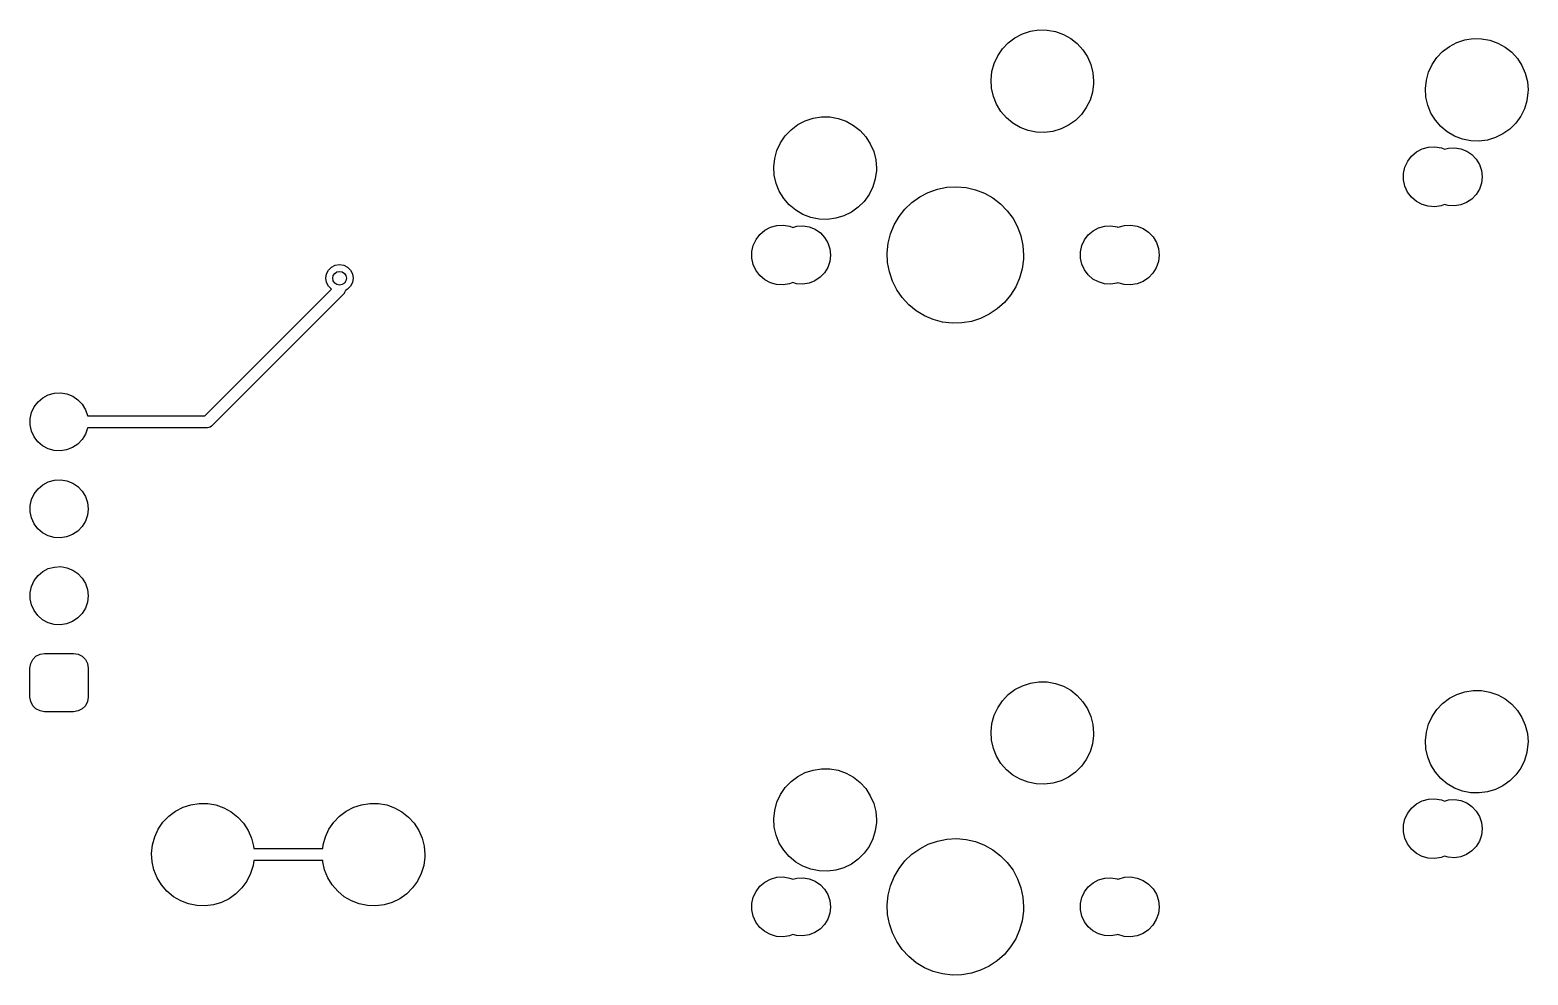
# Model space of a CAD drawing. Extents: x 52 to 375, y -138 to -43.
# Drawn here: x 227.19 to 270.99, y -115.53 to -87.91 of the extents above; entities that cross this region are included whole.
import ezdxf

# ---------------------------------------------------------------- set-up
doc = ezdxf.new("R2010")
doc.units = 0
doc.layers.add('BLACK', color=7, linetype='CONTINUOUS')

msp = doc.modelspace()

# ---------------------------------------------------------------- linework, layer by layer
at = {"layer": 'BLACK', "linetype": 'CONTINUOUS'}
for p, q in [((255.987, -88.1387), (256.205, -88.0252)), ((256.205, -88.0252), (256.439, -87.9488)), ((256.439, -87.9488), (256.682, -87.9117)), ((256.682, -87.9117), (256.927, -87.9147)), ((256.927, -87.9147), (257.169, -87.9578)), ((257.169, -87.9578), (257.401, -88.0398)), ((255.482, -88.6671), (255.62, -88.464)), ((255.62, -88.464), (255.79, -88.2863)), ((255.79, -88.2863), (255.987, -88.1387)), ((257.401, -88.0398), (257.616, -88.1586)), ((257.616, -88.1586), (257.809, -88.311)), ((257.809, -88.311), (257.975, -88.4928)), ((268.49, -88.5403), (268.687, -88.3927)), ((268.687, -88.3927), (268.905, -88.2792)), ((268.905, -88.2792), (269.139, -88.2028)), ((269.139, -88.2028), (269.382, -88.1657)), ((269.382, -88.1657), (269.627, -88.1687)), ((269.627, -88.1687), (269.869, -88.2118)), ((269.869, -88.2118), (270.101, -88.2938)), ((270.101, -88.2938), (270.316, -88.4126)), ((270.316, -88.4126), (270.509, -88.565)), ((255.313, -89.1269), (255.378, -88.8901)), ((255.378, -88.8901), (255.482, -88.6671)), ((257.975, -88.4928), (258.108, -88.6992)), ((258.108, -88.6992), (258.206, -88.9246)), ((268.182, -88.9211), (268.32, -88.718)), ((268.32, -88.718), (268.49, -88.5403)), ((270.509, -88.565), (270.675, -88.7468)), ((270.675, -88.7468), (270.808, -88.9532)), ((255.287, -89.3714), (255.313, -89.1269)), ((258.206, -88.9246), (258.266, -89.163)), ((258.266, -89.163), (258.286, -89.408)), ((268.013, -89.3809), (268.078, -89.1441)), ((268.078, -89.1441), (268.182, -88.9211)), ((270.808, -88.9532), (270.906, -89.1786)), ((270.906, -89.1786), (270.966, -89.417)), ((255.301, -89.6168), (255.287, -89.3714)), ((255.355, -89.8566), (255.301, -89.6168)), ((258.252, -89.725), (258.181, -89.9602)), ((258.284, -89.4813), (258.252, -89.725)), ((258.286, -89.408), (258.284, -89.4813)), ((267.987, -89.6254), (268.013, -89.3809)), ((268.001, -89.8708), (267.987, -89.6254)), ((270.984, -89.7353), (270.952, -89.979)), ((270.966, -89.417), (270.986, -89.662)), ((270.986, -89.662), (270.984, -89.7353)), ((255.447, -90.0843), (255.355, -89.8566)), ((255.576, -90.2939), (255.447, -90.0843)), ((258.072, -90.1806), (257.929, -90.3802)), ((258.181, -89.9602), (258.072, -90.1806)), ((268.055, -90.1106), (268.001, -89.8708)), ((268.147, -90.3383), (268.055, -90.1106)), ((270.881, -90.2142), (270.772, -90.4346)), ((270.952, -89.979), (270.881, -90.2142)), ((249.637, -90.6787), (249.855, -90.5652)), ((249.855, -90.5652), (250.089, -90.4888)), ((250.089, -90.4888), (250.332, -90.4517)), ((250.332, -90.4517), (250.577, -90.4547)), ((250.577, -90.4547), (250.819, -90.4978)), ((250.819, -90.4978), (251.051, -90.5798)), ((251.051, -90.5798), (251.266, -90.6986)), ((255.737, -90.4797), (255.576, -90.2939)), ((255.926, -90.6367), (255.737, -90.4797)), ((256.138, -90.7607), (255.926, -90.6367)), ((257.754, -90.5537), (257.554, -90.6964)), ((257.929, -90.3802), (257.754, -90.5537)), ((268.276, -90.5479), (268.147, -90.3383)), ((268.437, -90.7337), (268.276, -90.5479)), ((270.629, -90.6342), (270.454, -90.8077)), ((270.772, -90.4346), (270.629, -90.6342)), ((249.132, -91.2071), (249.27, -91.004)), ((249.27, -91.004), (249.44, -90.8263)), ((249.44, -90.8263), (249.637, -90.6787)), ((251.266, -90.6986), (251.459, -90.851)), ((251.459, -90.851), (251.625, -91.0328)), ((251.625, -91.0328), (251.758, -91.2392)), ((256.368, -90.8484), (256.138, -90.7607)), ((256.609, -90.8974), (256.368, -90.8484)), ((256.854, -90.9065), (256.609, -90.8974)), ((257.098, -90.8752), (256.854, -90.9065)), ((257.334, -90.8046), (257.098, -90.8752)), ((257.554, -90.6964), (257.334, -90.8046)), ((268.626, -90.8907), (268.437, -90.7337)), ((268.838, -91.0147), (268.626, -90.8907)), ((269.068, -91.1024), (268.838, -91.0147)), ((270.034, -91.0586), (269.798, -91.1292)), ((270.254, -90.9504), (270.034, -91.0586)), ((270.454, -90.8077), (270.254, -90.9504)), ((248.963, -91.6669), (249.028, -91.4301)), ((249.028, -91.4301), (249.132, -91.2071)), ((251.758, -91.2392), (251.856, -91.4646)), ((251.856, -91.4646), (251.916, -91.703)), ((267.583, -91.5986), (267.727, -91.4766)), ((267.727, -91.4766), (267.894, -91.3884)), ((267.894, -91.3884), (268.076, -91.3383)), ((268.076, -91.3383), (268.265, -91.3284)), ((268.265, -91.3284), (268.452, -91.3592)), ((268.452, -91.3592), (268.542, -91.3955)), ((268.542, -91.3955), (268.66, -91.3629)), ((268.66, -91.3629), (268.844, -91.3533)), ((268.844, -91.3533), (269.025, -91.3833)), ((269.025, -91.3833), (269.195, -91.4515)), ((269.309, -91.1514), (269.068, -91.1024)), ((269.195, -91.4515), (269.347, -91.5547)), ((269.554, -91.1605), (269.309, -91.1514)), ((269.798, -91.1292), (269.554, -91.1605)), ((248.937, -91.9114), (248.963, -91.6669)), ((248.951, -92.1568), (248.937, -91.9114)), ((251.916, -91.703), (251.936, -91.948)), ((251.936, -91.948), (251.934, -92.0213)), ((267.347, -92.1045), (267.388, -91.92)), ((267.388, -91.92), (267.468, -91.7487)), ((267.468, -91.7487), (267.583, -91.5986)), ((269.347, -91.5547), (269.473, -91.6881)), ((269.473, -91.6881), (269.568, -91.8455)), ((269.568, -91.8455), (269.626, -92.0195)), ((249.005, -92.3966), (248.951, -92.1568)), ((249.097, -92.6243), (249.005, -92.3966)), ((251.902, -92.265), (251.831, -92.5002)), ((251.934, -92.0213), (251.902, -92.265)), ((267.346, -92.2935), (267.347, -92.1045)), ((267.386, -92.4782), (267.346, -92.2935)), ((269.625, -92.3903), (269.565, -92.5639)), ((269.646, -92.2079), (269.625, -92.3903)), ((269.626, -92.0195), (269.646, -92.202)), ((269.646, -92.202), (269.646, -92.2079)), ((249.226, -92.8339), (249.097, -92.6243)), ((249.387, -93.0197), (249.226, -92.8339)), ((251.722, -92.7206), (251.579, -92.9202)), ((251.831, -92.5002), (251.722, -92.7206)), ((252.975, -92.9517), (253.204, -92.7879)), ((253.204, -92.7879), (253.454, -92.6581)), ((253.454, -92.6581), (253.72, -92.5648)), ((253.72, -92.5648), (253.996, -92.5098)), ((253.996, -92.5098), (254.278, -92.4943)), ((254.278, -92.4943), (254.558, -92.5186)), ((254.558, -92.5186), (254.832, -92.5822)), ((254.832, -92.5822), (255.095, -92.6839)), ((255.095, -92.6839), (255.341, -92.8215)), ((255.341, -92.8215), (255.565, -92.9924)), ((267.465, -92.65), (267.386, -92.4782)), ((267.578, -92.801), (267.465, -92.65)), ((267.722, -92.924), (267.578, -92.801)), ((269.47, -92.7206), (269.343, -92.8531)), ((269.565, -92.5639), (269.47, -92.7206)), ((249.576, -93.1767), (249.387, -93.0197)), ((249.788, -93.3007), (249.576, -93.1767)), ((251.204, -93.2364), (250.984, -93.3446)), ((251.404, -93.0937), (251.204, -93.2364)), ((251.579, -92.9202), (251.404, -93.0937)), ((252.597, -93.3673), (252.771, -93.1461)), ((252.771, -93.1461), (252.975, -92.9517)), ((255.565, -92.9924), (255.762, -93.1931)), ((255.762, -93.1931), (255.93, -93.4196)), ((267.888, -93.0133), (267.722, -92.924)), ((268.07, -93.0647), (267.888, -93.0133)), ((268.259, -93.076), (268.07, -93.0647)), ((268.446, -93.0464), (268.259, -93.076)), ((268.543, -93.0084), (268.446, -93.0464)), ((268.654, -93.0401), (268.543, -93.0084)), ((268.838, -93.051), (268.654, -93.0401)), ((269.019, -93.0223), (268.838, -93.051)), ((269.19, -92.9553), (269.019, -93.0223)), ((269.343, -92.8531), (269.19, -92.9553)), ((248.677, -93.7626), (248.844, -93.6744)), ((248.844, -93.6744), (249.026, -93.6243)), ((249.026, -93.6243), (249.215, -93.6144)), ((249.215, -93.6144), (249.402, -93.6452)), ((249.402, -93.6452), (249.492, -93.6815)), ((249.492, -93.6815), (249.61, -93.6489)), ((249.61, -93.6489), (249.794, -93.6393)), ((250.018, -93.3884), (249.788, -93.3007)), ((249.794, -93.6393), (249.975, -93.6693)), ((249.975, -93.6693), (250.145, -93.7375)), ((250.259, -93.4374), (250.018, -93.3884)), ((250.504, -93.4465), (250.259, -93.4374)), ((250.748, -93.4152), (250.504, -93.4465)), ((250.984, -93.3446), (250.748, -93.4152)), ((252.35, -93.8719), (252.456, -93.6108)), ((252.456, -93.6108), (252.597, -93.3673)), ((255.93, -93.4196), (256.063, -93.6675)), ((256.063, -93.6675), (256.161, -93.9317)), ((258.271, -93.7833), (258.433, -93.6977)), ((258.433, -93.6977), (258.61, -93.6489)), ((258.61, -93.6489), (258.794, -93.6393)), ((258.794, -93.6393), (258.975, -93.6693)), ((258.975, -93.6693), (258.997, -93.6782)), ((258.997, -93.6782), (259.004, -93.6744)), ((259.004, -93.6744), (259.186, -93.6243)), ((259.186, -93.6243), (259.375, -93.6144)), ((259.375, -93.6144), (259.562, -93.6452)), ((259.562, -93.6452), (259.737, -93.7154)), ((259.737, -93.7154), (259.893, -93.8217)), ((248.338, -94.206), (248.418, -94.0347)), ((248.418, -94.0347), (248.533, -93.8846)), ((248.533, -93.8846), (248.677, -93.7626)), ((250.145, -93.7375), (250.297, -93.8407)), ((250.297, -93.8407), (250.423, -93.9741)), ((250.423, -93.9741), (250.518, -94.1315)), ((250.518, -94.1315), (250.576, -94.3055)), ((252.253, -94.4254), (252.282, -94.1452)), ((252.282, -94.1452), (252.35, -93.8719)), ((256.161, -93.9317), (256.22, -94.2071)), ((257.942, -94.2141), (258.019, -94.0477)), ((258.019, -94.0477), (258.131, -93.9018)), ((258.131, -93.9018), (258.271, -93.7833)), ((259.893, -93.8217), (260.023, -93.959)), ((260.023, -93.959), (260.121, -94.121)), ((260.121, -94.121), (260.181, -94.3001)), ((248.296, -94.5795), (248.297, -94.3905)), ((248.336, -94.7642), (248.296, -94.5795)), ((248.297, -94.3905), (248.338, -94.206)), ((250.596, -94.4939), (250.575, -94.6763)), ((250.576, -94.3055), (250.596, -94.488)), ((250.596, -94.488), (250.596, -94.4939)), ((252.264, -94.7068), (252.253, -94.4254)), ((256.22, -94.2071), (256.24, -94.488)), ((256.24, -94.488), (256.236, -94.6132)), ((257.901, -94.3933), (257.942, -94.2141)), ((257.901, -94.5768), (257.901, -94.3933)), ((257.94, -94.7563), (257.901, -94.5768)), ((260.201, -94.4941), (260.179, -94.6819)), ((260.181, -94.3001), (260.201, -94.488)), ((260.201, -94.488), (260.201, -94.4941)), ((235.862, -95.0419), (235.918, -94.9304)), ((235.918, -94.9304), (236.007, -94.8419)), ((236.007, -94.8419), (236.118, -94.7851)), ((236.118, -94.7851), (236.242, -94.7655)), ((236.242, -94.7655), (236.366, -94.7851)), ((236.366, -94.7851), (236.477, -94.8419)), ((236.477, -94.8419), (236.566, -94.9304)), ((236.566, -94.9304), (236.623, -95.0419)), ((248.415, -94.936), (248.336, -94.7642)), ((248.528, -95.087), (248.415, -94.936)), ((250.42, -95.0066), (250.293, -95.1391)), ((250.515, -94.8499), (250.42, -95.0066)), ((250.575, -94.6763), (250.515, -94.8499)), ((252.315, -94.9839), (252.264, -94.7068)), ((252.404, -95.251), (252.315, -94.9839)), ((256.199, -94.8923), (256.122, -95.1634)), ((256.236, -94.6132), (256.199, -94.8923)), ((258.016, -94.9232), (257.94, -94.7563)), ((258.127, -95.0699), (258.016, -94.9232)), ((260.019, -95.0219), (259.889, -95.1583)), ((260.118, -94.8606), (260.019, -95.0219)), ((260.179, -94.6819), (260.118, -94.8606)), ((235.842, -95.1655), (235.862, -95.0419)), ((235.862, -95.2891), (235.842, -95.1655)), ((235.918, -95.4006), (235.862, -95.2891)), ((236.004, -95.4864), (235.918, -95.4006)), ((236.566, -95.4006), (236.477, -95.4891)), ((236.623, -95.2891), (236.566, -95.4006)), ((236.623, -95.0419), (236.642, -95.1655)), ((236.642, -95.1655), (236.623, -95.2891)), ((248.672, -95.21), (248.528, -95.087)), ((248.838, -95.2993), (248.672, -95.21)), ((249.02, -95.3507), (248.838, -95.2993)), ((249.209, -95.362), (249.02, -95.3507)), ((249.396, -95.3324), (249.209, -95.362)), ((249.493, -95.2944), (249.396, -95.3324)), ((249.604, -95.3261), (249.493, -95.2944)), ((249.788, -95.337), (249.604, -95.3261)), ((249.969, -95.3083), (249.788, -95.337)), ((250.14, -95.2413), (249.969, -95.3083)), ((250.293, -95.1391), (250.14, -95.2413)), ((252.53, -95.503), (252.404, -95.251)), ((256.008, -95.421), (255.859, -95.66)), ((256.122, -95.1634), (256.008, -95.421)), ((258.266, -95.1893), (258.127, -95.0699)), ((258.428, -95.2761), (258.266, -95.1893)), ((258.604, -95.3261), (258.428, -95.2761)), ((258.788, -95.337), (258.604, -95.3261)), ((258.969, -95.3083), (258.788, -95.337)), ((258.996, -95.2978), (258.969, -95.3083)), ((258.998, -95.2993), (258.996, -95.2978)), ((259.18, -95.3507), (258.998, -95.2993)), ((259.369, -95.362), (259.18, -95.3507)), ((259.556, -95.3324), (259.369, -95.362)), ((259.732, -95.2634), (259.556, -95.3324)), ((259.889, -95.1583), (259.732, -95.2634)), ((232.301, -99.1898), (236.004, -95.4864)), ((236.366, -95.6197), (232.497, -99.4885)), ((236.368, -95.6157), (236.366, -95.6197)), ((236.372, -95.6131), (236.368, -95.6157)), ((236.39, -95.5802), (236.372, -95.6131)), ((236.409, -95.5483), (236.39, -95.5802)), ((236.412, -95.5395), (236.409, -95.5437)), ((236.409, -95.5437), (236.409, -95.5483)), ((236.414, -95.5214), (236.412, -95.5395)), ((236.477, -95.4891), (236.414, -95.5214)), ((252.69, -95.7347), (252.53, -95.503)), ((252.881, -95.9415), (252.69, -95.7347)), ((255.678, -95.8756), (255.468, -96.0635)), ((255.859, -95.66), (255.678, -95.8756)), ((253.1, -96.1193), (252.881, -95.9415)), ((253.341, -96.2646), (253.1, -96.1193)), ((253.6, -96.3744), (253.341, -96.2646)), ((254.98, -96.3419), (254.712, -96.4268)), ((255.234, -96.22), (254.98, -96.3419)), ((255.468, -96.0635), (255.234, -96.22)), ((253.873, -96.4466), (253.6, -96.3744)), ((254.152, -96.4797), (253.873, -96.4466)), ((254.434, -96.4731), (254.152, -96.4797)), ((254.712, -96.4268), (254.434, -96.4731)), ((227.728, -98.5745), (227.905, -98.5257)), ((227.905, -98.5257), (228.089, -98.5161)), ((228.089, -98.5161), (228.27, -98.5461)), ((227.237, -99.0909), (227.314, -98.9245)), ((227.314, -98.9245), (227.426, -98.7786)), ((227.426, -98.7786), (227.566, -98.6601)), ((227.566, -98.6601), (227.728, -98.5745)), ((228.27, -98.5461), (228.44, -98.6143)), ((228.44, -98.6143), (228.592, -98.7175)), ((228.592, -98.7175), (228.718, -98.8509)), ((228.718, -98.8509), (228.813, -99.0083)), ((227.196, -99.2701), (227.237, -99.0909)), ((227.196, -99.4536), (227.196, -99.2701)), ((228.813, -99.0083), (228.871, -99.1823)), ((228.871, -99.1823), (228.872, -99.1898)), ((228.872, -99.1898), (232.301, -99.1898)), ((227.235, -99.6331), (227.196, -99.4536)), ((227.311, -99.8), (227.235, -99.6331)), ((227.422, -99.9467), (227.311, -99.8)), ((228.81, -99.7267), (228.715, -99.8834)), ((228.87, -99.5531), (228.81, -99.7267)), ((228.872, -99.5398), (228.87, -99.5531)), ((232.373, -99.5398), (228.872, -99.5398)), ((232.378, -99.5387), (232.373, -99.5398)), ((232.382, -99.5396), (232.378, -99.5387)), ((232.418, -99.5288), (232.382, -99.5396)), ((232.454, -99.5199), (232.418, -99.5288)), ((232.458, -99.5168), (232.454, -99.5199)), ((232.462, -99.5154), (232.458, -99.5168)), ((232.497, -99.4885), (232.462, -99.5154)), ((227.561, -100.066), (227.422, -99.9467)), ((227.723, -100.153), (227.561, -100.066)), ((227.899, -100.203), (227.723, -100.153)), ((228.083, -100.214), (227.899, -100.203)), ((228.264, -100.185), (228.083, -100.214)), ((228.435, -100.118), (228.264, -100.185)), ((228.588, -100.016), (228.435, -100.118)), ((228.715, -99.8834), (228.588, -100.016)), ((227.566, -101.2), (227.728, -101.114)), ((227.728, -101.114), (227.905, -101.066)), ((227.905, -101.066), (228.089, -101.056)), ((228.089, -101.056), (228.27, -101.086)), ((228.27, -101.086), (228.44, -101.154)), ((228.44, -101.154), (228.592, -101.257)), ((227.237, -101.631), (227.314, -101.464)), ((227.314, -101.464), (227.426, -101.319)), ((227.426, -101.319), (227.566, -101.2)), ((228.592, -101.257), (228.718, -101.391)), ((228.718, -101.391), (228.813, -101.548)), ((228.813, -101.548), (228.871, -101.722)), ((227.196, -101.81), (227.237, -101.631)), ((227.196, -101.994), (227.196, -101.81)), ((227.235, -102.173), (227.196, -101.994)), ((228.891, -101.911), (228.87, -102.093)), ((228.871, -101.722), (228.891, -101.905)), ((228.891, -101.905), (228.891, -101.911)), ((227.311, -102.34), (227.235, -102.173)), ((227.422, -102.487), (227.311, -102.34)), ((228.715, -102.423), (228.588, -102.556)), ((228.81, -102.267), (228.715, -102.423)), ((228.87, -102.093), (228.81, -102.267)), ((227.561, -102.606), (227.422, -102.487)), ((227.723, -102.693), (227.561, -102.606)), ((227.899, -102.743), (227.723, -102.693)), ((228.083, -102.754), (227.899, -102.743)), ((228.264, -102.725), (228.083, -102.754)), ((228.435, -102.658), (228.264, -102.725)), ((228.588, -102.556), (228.435, -102.658)), ((227.426, -103.859), (227.566, -103.74)), ((227.566, -103.74), (227.728, -103.654)), ((227.728, -103.654), (227.905, -103.606)), ((227.905, -103.606), (228.089, -103.596)), ((228.089, -103.596), (228.27, -103.626)), ((228.27, -103.626), (228.44, -103.694)), ((228.44, -103.694), (228.592, -103.797)), ((227.196, -104.35), (227.237, -104.171)), ((227.237, -104.171), (227.314, -104.004)), ((227.314, -104.004), (227.426, -103.859)), ((228.592, -103.797), (228.718, -103.931)), ((228.718, -103.931), (228.813, -104.088)), ((228.813, -104.088), (228.871, -104.262)), ((227.196, -104.534), (227.196, -104.35)), ((227.235, -104.713), (227.196, -104.534)), ((228.87, -104.633), (228.81, -104.807)), ((228.891, -104.451), (228.87, -104.633)), ((228.871, -104.262), (228.891, -104.445)), ((228.891, -104.445), (228.891, -104.451)), ((227.311, -104.88), (227.235, -104.713)), ((227.422, -105.027), (227.311, -104.88)), ((227.561, -105.146), (227.422, -105.027)), ((228.588, -105.096), (228.435, -105.198)), ((228.715, -104.963), (228.588, -105.096)), ((228.81, -104.807), (228.715, -104.963)), ((227.723, -105.233), (227.561, -105.146)), ((227.899, -105.283), (227.723, -105.233)), ((228.083, -105.294), (227.899, -105.283)), ((228.264, -105.265), (228.083, -105.294)), ((228.435, -105.198), (228.264, -105.265)), ((227.212, -106.428), (227.272, -106.31)), ((227.272, -106.31), (227.366, -106.216)), ((227.366, -106.216), (227.485, -106.156)), ((227.485, -106.156), (227.616, -106.135)), ((227.616, -106.135), (228.466, -106.135)), ((228.466, -106.135), (228.598, -106.156)), ((228.598, -106.156), (228.716, -106.216)), ((228.716, -106.216), (228.81, -106.31)), ((228.81, -106.31), (228.87, -106.428)), ((227.191, -106.56), (227.212, -106.428)), ((227.191, -107.41), (227.191, -106.56)), ((228.87, -106.428), (228.891, -106.56)), ((228.891, -106.56), (228.891, -107.41)), ((255.79, -107.336), (255.987, -107.189)), ((255.987, -107.189), (256.205, -107.075)), ((256.205, -107.075), (256.439, -106.999)), ((256.439, -106.999), (256.682, -106.962)), ((256.682, -106.962), (256.927, -106.965)), ((256.927, -106.965), (257.169, -107.008)), ((257.169, -107.008), (257.401, -107.09)), ((257.401, -107.09), (257.616, -107.209)), ((257.616, -107.209), (257.809, -107.361)), ((268.905, -107.329), (269.139, -107.253)), ((269.139, -107.253), (269.382, -107.216)), ((269.382, -107.216), (269.627, -107.219)), ((269.627, -107.219), (269.869, -107.262)), ((269.869, -107.262), (270.101, -107.344)), ((227.212, -107.541), (227.191, -107.41)), ((227.272, -107.66), (227.212, -107.541)), ((227.366, -107.754), (227.272, -107.66)), ((228.81, -107.66), (228.716, -107.754)), ((228.87, -107.541), (228.81, -107.66)), ((228.891, -107.41), (228.87, -107.541)), ((255.378, -107.94), (255.482, -107.717)), ((255.482, -107.717), (255.62, -107.514)), ((255.62, -107.514), (255.79, -107.336)), ((257.809, -107.361), (257.975, -107.543)), ((257.975, -107.543), (258.108, -107.749)), ((268.32, -107.768), (268.49, -107.59)), ((268.49, -107.59), (268.687, -107.443)), ((268.687, -107.443), (268.905, -107.329)), ((270.101, -107.344), (270.316, -107.463)), ((270.316, -107.463), (270.509, -107.615)), ((270.509, -107.615), (270.675, -107.797)), ((227.485, -107.814), (227.366, -107.754)), ((227.616, -107.835), (227.485, -107.814)), ((228.466, -107.835), (227.616, -107.835)), ((228.598, -107.814), (228.466, -107.835)), ((228.716, -107.754), (228.598, -107.814)), ((255.313, -108.177), (255.378, -107.94)), ((258.108, -107.749), (258.206, -107.975)), ((258.206, -107.975), (258.266, -108.213)), ((268.078, -108.194), (268.182, -107.971)), ((268.182, -107.971), (268.32, -107.768)), ((270.675, -107.797), (270.808, -108.003)), ((270.808, -108.003), (270.906, -108.229)), ((255.287, -108.421), (255.313, -108.177)), ((255.301, -108.667), (255.287, -108.421)), ((258.284, -108.531), (258.252, -108.775)), ((258.266, -108.213), (258.286, -108.458)), ((258.286, -108.458), (258.284, -108.531)), ((267.987, -108.675), (268.013, -108.431)), ((268.013, -108.431), (268.078, -108.194)), ((270.906, -108.229), (270.966, -108.467)), ((270.966, -108.467), (270.986, -108.712)), ((255.355, -108.907), (255.301, -108.667)), ((255.447, -109.134), (255.355, -108.907)), ((258.181, -109.01), (258.072, -109.231)), ((258.252, -108.775), (258.181, -109.01)), ((268.001, -108.921), (267.987, -108.675)), ((268.055, -109.161), (268.001, -108.921)), ((270.952, -109.029), (270.881, -109.264)), ((270.984, -108.785), (270.952, -109.029)), ((270.986, -108.712), (270.984, -108.785)), ((255.576, -109.344), (255.447, -109.134)), ((255.737, -109.53), (255.576, -109.344)), ((257.929, -109.43), (257.754, -109.604)), ((258.072, -109.231), (257.929, -109.43)), ((268.147, -109.388), (268.055, -109.161)), ((268.276, -109.598), (268.147, -109.388)), ((270.772, -109.485), (270.629, -109.684)), ((270.881, -109.264), (270.772, -109.485)), ((249.27, -110.054), (249.44, -109.876)), ((249.44, -109.876), (249.637, -109.729)), ((249.637, -109.729), (249.855, -109.615)), ((249.855, -109.615), (250.089, -109.539)), ((250.089, -109.539), (250.332, -109.502)), ((250.332, -109.502), (250.577, -109.505)), ((250.577, -109.505), (250.819, -109.548)), ((250.819, -109.548), (251.051, -109.63)), ((251.051, -109.63), (251.266, -109.749)), ((251.266, -109.749), (251.459, -109.901)), ((251.459, -109.901), (251.625, -110.083)), ((255.926, -109.687), (255.737, -109.53)), ((256.138, -109.811), (255.926, -109.687)), ((256.368, -109.898), (256.138, -109.811)), ((256.609, -109.947), (256.368, -109.898)), ((257.098, -109.925), (256.854, -109.956)), ((257.334, -109.855), (257.098, -109.925)), ((257.554, -109.746), (257.334, -109.855)), ((257.754, -109.604), (257.554, -109.746)), ((268.437, -109.784), (268.276, -109.598)), ((268.626, -109.941), (268.437, -109.784)), ((270.454, -109.858), (270.254, -110)), ((270.629, -109.684), (270.454, -109.858)), ((249.028, -110.48), (249.132, -110.257)), ((249.132, -110.257), (249.27, -110.054)), ((251.625, -110.083), (251.758, -110.289)), ((251.758, -110.289), (251.856, -110.515)), ((256.854, -109.956), (256.609, -109.947)), ((268.838, -110.065), (268.626, -109.941)), ((269.068, -110.152), (268.838, -110.065)), ((269.309, -110.201), (269.068, -110.152)), ((269.554, -110.21), (269.309, -110.201)), ((269.798, -110.179), (269.554, -110.21)), ((270.034, -110.109), (269.798, -110.179)), ((270.254, -110), (270.034, -110.109)), ((231.25, -110.889), (231.447, -110.742)), ((231.447, -110.742), (231.665, -110.628)), ((231.665, -110.628), (231.898, -110.552)), ((231.898, -110.552), (232.141, -110.515)), ((232.141, -110.515), (232.387, -110.518)), ((232.387, -110.518), (232.629, -110.561)), ((232.629, -110.561), (232.861, -110.643)), ((232.861, -110.643), (233.076, -110.762)), ((233.076, -110.762), (233.269, -110.914)), ((236.24, -110.889), (236.437, -110.742)), ((236.437, -110.742), (236.655, -110.628)), ((236.655, -110.628), (236.888, -110.552)), ((236.888, -110.552), (237.131, -110.515)), ((237.131, -110.515), (237.377, -110.518)), ((237.377, -110.518), (237.619, -110.561)), ((237.619, -110.561), (237.851, -110.643)), ((237.851, -110.643), (238.066, -110.762)), ((238.066, -110.762), (238.259, -110.914)), ((248.937, -110.961), (248.963, -110.717)), ((248.963, -110.717), (249.028, -110.48)), ((251.856, -110.515), (251.916, -110.753)), ((251.916, -110.753), (251.936, -110.998)), ((267.388, -110.97), (267.468, -110.799)), ((267.468, -110.799), (267.583, -110.649)), ((267.583, -110.649), (267.727, -110.527)), ((267.727, -110.527), (267.894, -110.438)), ((267.894, -110.438), (268.076, -110.388)), ((268.076, -110.388), (268.265, -110.378)), ((268.265, -110.378), (268.452, -110.409)), ((268.452, -110.409), (268.542, -110.445)), ((268.542, -110.445), (268.66, -110.413)), ((268.66, -110.413), (268.844, -110.403)), ((268.844, -110.403), (269.025, -110.433)), ((269.025, -110.433), (269.195, -110.501)), ((269.195, -110.501), (269.347, -110.605)), ((269.347, -110.605), (269.473, -110.738)), ((269.473, -110.738), (269.568, -110.895)), ((230.942, -111.27), (231.08, -111.067)), ((231.08, -111.067), (231.25, -110.889)), ((233.269, -110.914), (233.434, -111.096)), ((233.434, -111.096), (233.568, -111.302)), ((235.932, -111.27), (236.07, -111.067)), ((236.07, -111.067), (236.24, -110.889)), ((238.259, -110.914), (238.424, -111.096)), ((238.424, -111.096), (238.558, -111.302)), ((248.951, -111.207), (248.937, -110.961)), ((249.005, -111.447), (248.951, -111.207)), ((251.934, -111.071), (251.902, -111.315)), ((251.936, -110.998), (251.934, -111.071)), ((267.346, -111.343), (267.347, -111.154)), ((267.347, -111.154), (267.388, -110.97)), ((269.568, -110.895), (269.626, -111.069)), ((269.626, -111.069), (269.646, -111.252)), ((230.773, -111.73), (230.838, -111.493)), ((230.838, -111.493), (230.942, -111.27)), ((233.568, -111.302), (233.666, -111.528)), ((233.666, -111.528), (233.726, -111.766)), ((235.763, -111.73), (235.828, -111.493)), ((235.828, -111.493), (235.932, -111.27)), ((238.558, -111.302), (238.656, -111.528)), ((238.656, -111.528), (238.716, -111.766)), ((249.097, -111.674), (249.005, -111.447)), ((249.226, -111.884), (249.097, -111.674)), ((251.831, -111.55), (251.722, -111.771)), ((251.902, -111.315), (251.831, -111.55)), ((253.454, -111.708), (253.72, -111.615)), ((253.72, -111.615), (253.996, -111.56)), ((253.996, -111.56), (254.278, -111.544)), ((254.278, -111.544), (254.558, -111.569)), ((254.558, -111.569), (254.832, -111.632)), ((254.832, -111.632), (255.095, -111.734)), ((267.386, -111.528), (267.346, -111.343)), ((267.465, -111.7), (267.386, -111.528)), ((269.565, -111.614), (269.47, -111.771)), ((269.625, -111.44), (269.565, -111.614)), ((269.646, -111.258), (269.625, -111.44)), ((269.646, -111.252), (269.646, -111.258)), ((230.746, -111.974), (230.773, -111.73)), ((230.761, -112.22), (230.746, -111.974)), ((233.726, -111.766), (233.732, -111.836)), ((233.732, -111.836), (235.751, -111.836)), ((235.751, -111.836), (235.763, -111.73)), ((238.734, -112.084), (238.702, -112.328)), ((238.716, -111.766), (238.736, -112.011)), ((238.736, -112.011), (238.734, -112.084)), ((249.387, -112.07), (249.226, -111.884)), ((249.576, -112.227), (249.387, -112.07)), ((251.579, -111.97), (251.404, -112.144)), ((251.722, -111.771), (251.579, -111.97)), ((252.771, -112.196), (252.975, -112.002)), ((252.975, -112.002), (253.204, -111.838)), ((253.204, -111.838), (253.454, -111.708)), ((255.095, -111.734), (255.341, -111.871)), ((255.341, -111.871), (255.565, -112.042)), ((255.565, -112.042), (255.762, -112.243)), ((267.578, -111.851), (267.465, -111.7)), ((267.722, -111.974), (267.578, -111.851)), ((267.888, -112.063), (267.722, -111.974)), ((268.07, -112.115), (267.888, -112.063)), ((268.259, -112.126), (268.07, -112.115)), ((268.446, -112.096), (268.259, -112.126)), ((268.543, -112.058), (268.446, -112.096)), ((268.654, -112.09), (268.543, -112.058)), ((268.838, -112.101), (268.654, -112.09)), ((269.019, -112.072), (268.838, -112.101)), ((269.19, -112.005), (269.019, -112.072)), ((269.343, -111.903), (269.19, -112.005)), ((269.47, -111.771), (269.343, -111.903)), ((230.815, -112.46), (230.761, -112.22)), ((230.907, -112.687), (230.815, -112.46)), ((233.712, -112.328), (233.641, -112.563)), ((233.731, -112.186), (233.712, -112.328)), ((235.749, -112.186), (233.731, -112.186)), ((235.751, -112.22), (235.749, -112.186)), ((235.805, -112.46), (235.751, -112.22)), ((235.897, -112.687), (235.805, -112.46)), ((238.702, -112.328), (238.631, -112.563)), ((249.788, -112.351), (249.576, -112.227)), ((250.018, -112.438), (249.788, -112.351)), ((250.259, -112.487), (250.018, -112.438)), ((250.504, -112.496), (250.259, -112.487)), ((250.748, -112.465), (250.504, -112.496)), ((250.984, -112.395), (250.748, -112.465)), ((251.204, -112.286), (250.984, -112.395)), ((251.404, -112.144), (251.204, -112.286)), ((252.456, -112.661), (252.597, -112.417)), ((252.597, -112.417), (252.771, -112.196)), ((255.762, -112.243), (255.93, -112.47)), ((255.93, -112.47), (256.063, -112.717)), ((231.036, -112.897), (230.907, -112.687)), ((231.197, -113.083), (231.036, -112.897)), ((233.388, -112.983), (233.214, -113.157)), ((233.532, -112.784), (233.388, -112.983)), ((233.641, -112.563), (233.532, -112.784)), ((236.026, -112.897), (235.897, -112.687)), ((236.187, -113.083), (236.026, -112.897)), ((238.378, -112.983), (238.204, -113.157)), ((238.522, -112.784), (238.378, -112.983)), ((238.631, -112.563), (238.522, -112.784)), ((248.418, -113.085), (248.533, -112.935)), ((248.533, -112.935), (248.677, -112.813)), ((248.677, -112.813), (248.844, -112.724)), ((248.844, -112.724), (249.026, -112.674)), ((249.026, -112.674), (249.215, -112.664)), ((249.215, -112.664), (249.402, -112.695)), ((249.402, -112.695), (249.492, -112.731)), ((249.492, -112.731), (249.61, -112.699)), ((249.61, -112.699), (249.794, -112.689)), ((249.794, -112.689), (249.975, -112.719)), ((249.975, -112.719), (250.145, -112.787)), ((250.145, -112.787), (250.297, -112.891)), ((250.297, -112.891), (250.423, -113.024)), ((252.282, -113.195), (252.35, -112.922)), ((252.35, -112.922), (252.456, -112.661)), ((256.063, -112.717), (256.161, -112.982)), ((256.161, -112.982), (256.22, -113.257)), ((258.019, -113.098), (258.131, -112.952)), ((258.131, -112.952), (258.271, -112.833)), ((258.271, -112.833), (258.433, -112.748)), ((258.433, -112.748), (258.61, -112.699)), ((258.61, -112.699), (258.794, -112.689)), ((258.794, -112.689), (258.975, -112.719)), ((258.975, -112.719), (258.997, -112.728)), ((258.997, -112.728), (259.004, -112.724)), ((259.004, -112.724), (259.186, -112.674)), ((259.186, -112.674), (259.375, -112.664)), ((259.375, -112.664), (259.562, -112.695)), ((259.562, -112.695), (259.737, -112.765)), ((259.737, -112.765), (259.893, -112.872)), ((259.893, -112.872), (260.023, -113.009)), ((231.386, -113.24), (231.197, -113.083)), ((231.598, -113.364), (231.386, -113.24)), ((231.828, -113.451), (231.598, -113.364)), ((232.793, -113.408), (232.558, -113.478)), ((233.014, -113.299), (232.793, -113.408)), ((233.214, -113.157), (233.014, -113.299)), ((236.376, -113.24), (236.187, -113.083)), ((236.588, -113.364), (236.376, -113.24)), ((236.818, -113.451), (236.588, -113.364)), ((237.783, -113.408), (237.548, -113.478)), ((238.004, -113.299), (237.783, -113.408)), ((238.204, -113.157), (238.004, -113.299)), ((248.297, -113.44), (248.338, -113.256)), ((248.338, -113.256), (248.418, -113.085)), ((250.423, -113.024), (250.518, -113.181)), ((250.518, -113.181), (250.576, -113.355)), ((250.576, -113.355), (250.596, -113.538)), ((252.253, -113.475), (252.282, -113.195)), ((256.22, -113.257), (256.24, -113.538)), ((257.901, -113.443), (257.942, -113.264)), ((257.942, -113.264), (258.019, -113.098)), ((260.023, -113.009), (260.121, -113.171)), ((260.121, -113.171), (260.181, -113.35)), ((260.181, -113.35), (260.201, -113.538)), ((232.068, -113.5), (231.828, -113.451)), ((232.314, -113.509), (232.068, -113.5)), ((232.558, -113.478), (232.314, -113.509)), ((237.058, -113.5), (236.818, -113.451)), ((237.304, -113.509), (237.058, -113.5)), ((237.548, -113.478), (237.304, -113.509)), ((248.296, -113.629), (248.297, -113.44)), ((248.336, -113.814), (248.296, -113.629)), ((248.415, -113.986), (248.336, -113.814)), ((250.575, -113.726), (250.515, -113.9)), ((250.596, -113.544), (250.575, -113.726)), ((250.596, -113.538), (250.596, -113.544)), ((252.264, -113.757), (252.253, -113.475)), ((252.315, -114.034), (252.264, -113.757)), ((256.236, -113.663), (256.199, -113.942)), ((256.24, -113.538), (256.236, -113.663)), ((257.901, -113.627), (257.901, -113.443)), ((257.94, -113.806), (257.901, -113.627)), ((258.016, -113.973), (257.94, -113.806)), ((260.179, -113.732), (260.118, -113.911)), ((260.201, -113.544), (260.179, -113.732)), ((260.201, -113.538), (260.201, -113.544)), ((248.528, -114.137), (248.415, -113.986)), ((248.672, -114.26), (248.528, -114.137)), ((248.838, -114.349), (248.672, -114.26)), ((250.14, -114.291), (249.969, -114.358)), ((250.293, -114.189), (250.14, -114.291)), ((250.42, -114.057), (250.293, -114.189)), ((250.515, -113.9), (250.42, -114.057)), ((252.404, -114.301), (252.315, -114.034)), ((252.53, -114.553), (252.404, -114.301)), ((256.122, -114.213), (256.008, -114.471)), ((256.199, -113.942), (256.122, -114.213)), ((258.127, -114.12), (258.016, -113.973)), ((258.266, -114.239), (258.127, -114.12)), ((258.428, -114.326), (258.266, -114.239)), ((259.889, -114.208), (259.732, -114.313)), ((260.019, -114.072), (259.889, -114.208)), ((260.118, -113.911), (260.019, -114.072)), ((249.02, -114.401), (248.838, -114.349)), ((249.209, -114.412), (249.02, -114.401)), ((249.396, -114.382), (249.209, -114.412)), ((249.493, -114.344), (249.396, -114.382)), ((249.604, -114.376), (249.493, -114.344)), ((249.788, -114.387), (249.604, -114.376)), ((249.969, -114.358), (249.788, -114.387)), ((252.69, -114.785), (252.53, -114.553)), ((255.859, -114.71), (255.678, -114.926)), ((256.008, -114.471), (255.859, -114.71)), ((258.604, -114.376), (258.428, -114.326)), ((258.788, -114.387), (258.604, -114.376)), ((258.969, -114.358), (258.788, -114.387)), ((258.996, -114.348), (258.969, -114.358)), ((258.998, -114.349), (258.996, -114.348)), ((259.18, -114.401), (258.998, -114.349)), ((259.369, -114.412), (259.18, -114.401)), ((259.556, -114.382), (259.369, -114.412)), ((259.732, -114.313), (259.556, -114.382)), ((252.881, -114.991), (252.69, -114.785)), ((253.1, -115.169), (252.881, -114.991)), ((253.341, -115.315), (253.1, -115.169)), ((255.468, -115.113), (255.234, -115.27)), ((255.678, -114.926), (255.468, -115.113)), ((253.6, -115.424), (253.341, -115.315)), ((253.873, -115.497), (253.6, -115.424)), ((254.152, -115.53), (253.873, -115.497)), ((254.434, -115.523), (254.152, -115.53)), ((254.712, -115.477), (254.434, -115.523)), ((254.98, -115.392), (254.712, -115.477)), ((255.234, -115.27), (254.98, -115.392))]:
    msp.add_line(p, q, dxfattribs=at)
at = {"layer": 'BLACK'}
msp.add_circle((236.242, -95.1655), 0.2, dxfattribs=at)

doc.saveas('drawing.dxf')
